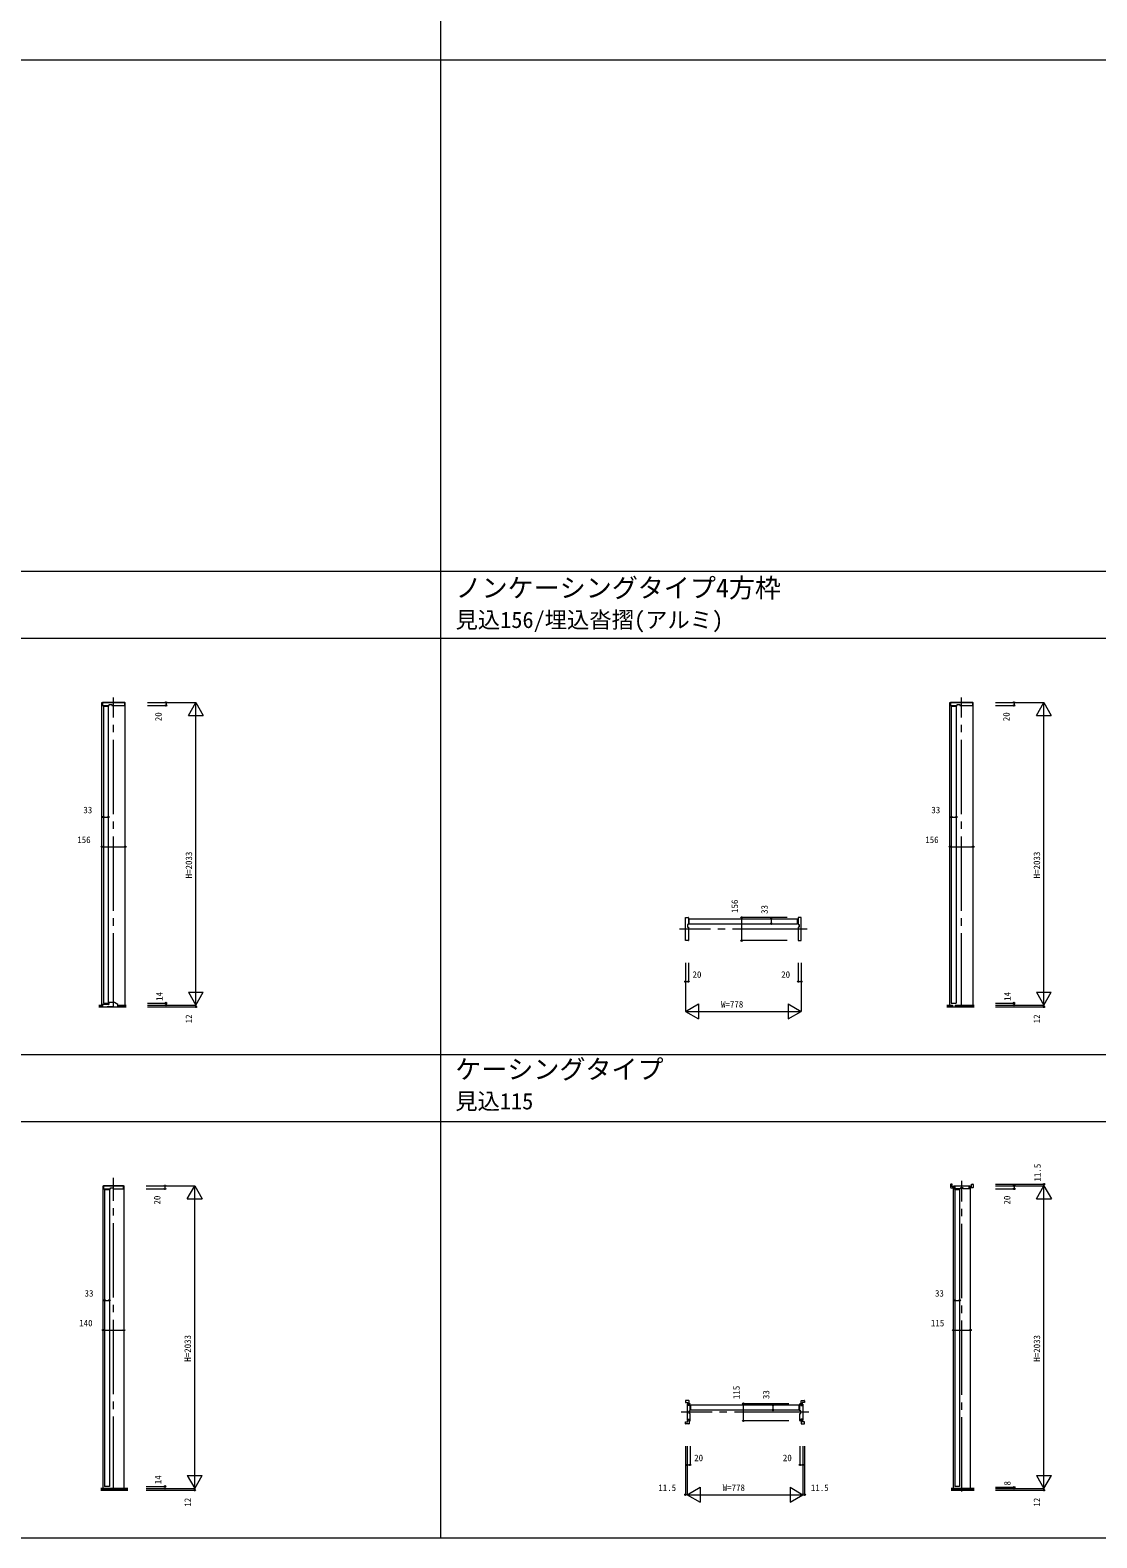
# Model space of a CAD drawing. Units: millimetres, scale not verified. Extents: x -14341 to 14341, y -10000 to 10000.
# Drawn here: x 0 to 7170, y -10000 to 130 of the extents above; entities that cross this region are included whole.
import ezdxf
from ezdxf.enums import TextEntityAlignment as Align

# ---------------------------------------------------------------- set-up
doc = ezdxf.new("R2010")
doc.units = ezdxf.units.MM
doc.header["$LTSCALE"] = 50
doc.linetypes.add('USER1', pattern=[13, 10, -1, 1, -1])
doc.layers.add('0-0_0', color=7, linetype='Continuous')
for name, color, linetype, lineweight in [('0-1_YKK_F1', 7, 'Continuous', 18), ('0-4_YKK_N1', 2, 'Continuous', 18), ('0-5_YKK_B1', 4, 'Continuous', 18), ('0-6_YKK_Z1', 7, 'Continuous', 18)]:
    doc.layers.add(name, color=color, linetype=linetype, lineweight=lineweight)
doc.styles.add('ＭＳ ゴシック', font='')
doc.styles.get('ＭＳ ゴシック').set_extended_font_data('MS Gothic')

msp = doc.modelspace()

# ---------------------------------------------------------------- linework, layer by layer
at = {"layer": '0-1_YKK_F1'}
for p, q in [((2759.49, -10000), (2759.49, 9500)), ((-14340.51, -70), (14159.49, -70)), ((-14340.51, -3505), (14159.49, -3505)), ((-14340.51, -3955), (14159.49, -3955)), ((-14340.51, -6752.5), (14159.49, -6752.5)), ((-14340.51, -7202.5), (14159.49, -7202.5)), ((-14340.51, -10000), (14340.51, -10000))]:
    msp.add_line(p, q, dxfattribs=at)
at = {"layer": '0-4_YKK_N1'}
for p, q in [((788.99, -4387.5), (1113.99, -4387.5)), ((788.99, -4407.5), (913.99, -4407.5)), ((913.99, -4387.5), (913.99, -4407.5)), ((1063.99, -4474.1), (1113.99, -4387.5)), ((1113.99, -6420.5), (1113.99, -4387.5)), ((1113.99, -4387.5), (1163.99, -4474.1)), ((6488.99, -4387.5), (6813.99, -4387.5)), ((6488.99, -4407.5), (6613.99, -4407.5)), ((6613.99, -4387.5), (6613.99, -4407.5)), ((6763.99, -4474.1), (6813.99, -4387.5)), ((6813.99, -6420.5), (6813.99, -4387.5)), ((6813.99, -4387.5), (6863.99, -4474.1)), ((1063.99, -4474.1), (1163.99, -4474.1)), ((6763.99, -4474.1), (6863.99, -4474.1)), ((491.99, -5156.88), (524.99, -5156.88)), ((6191.99, -5156.88), (6224.99, -5156.88)), ((482.99, -5356.88), (638.99, -5356.88)), ((6182.99, -5356.88), (6338.99, -5356.88)), ((4782.99, -5987.5), (4782.99, -5831.5)), ((5087.99, -5831.5), (4782.99, -5831.5)), ((4982.99, -5873.5), (4982.99, -5840.5)), ((5087.99, -5987.5), (4782.99, -5987.5)), ((4404.99, -6137.5), (4404.99, -6462.5)), ((4424.99, -6137.5), (4424.99, -6262.5)), ((5182.99, -6137.5), (5182.99, -6462.5)), ((4404.99, -6262.5), (4424.99, -6262.5)), ((1063.99, -6333.9), (1163.99, -6333.9)), ((1063.99, -6333.9), (1113.99, -6420.5)), ((1113.99, -6420.5), (1163.99, -6333.9)), ((6763.99, -6333.9), (6863.99, -6333.9)), ((6763.99, -6333.9), (6813.99, -6420.5)), ((6813.99, -6420.5), (6863.99, -6333.9)), ((788.99, -6420.5), (1113.99, -6420.5)), ((788.99, -6432.5), (1113.99, -6432.5)), ((1113.99, -6420.5), (1113.99, -6432.5)), ((4404.99, -6462.5), (4491.59, -6412.5)), ((4404.99, -6462.5), (5182.99, -6462.5)), ((4404.99, -6462.5), (4491.59, -6512.5)), ((4491.59, -6412.5), (4491.59, -6512.5)), ((5096.39, -6412.5), (5096.39, -6512.5)), ((5096.39, -6412.5), (5182.99, -6462.5)), ((5096.39, -6512.5), (5182.99, -6462.5)), ((6488.99, -6420.5), (6813.99, -6420.5)), ((6488.99, -6432.5), (6813.99, -6432.5)), ((6813.99, -6420.5), (6813.99, -6432.5)), ((780.99, -7635), (1105.99, -7635)), ((780.99, -7655), (905.99, -7655)), ((905.99, -7635), (905.99, -7655)), ((1055.99, -7721.6), (1105.99, -7635)), ((1105.99, -9668), (1105.99, -7635)), ((1105.99, -7635), (1155.99, -7721.6)), ((6489.24, -7623.5), (6814.24, -7623.5)), ((6489.24, -7635), (6814.24, -7635)), ((6489.24, -7655), (6614.24, -7655)), ((6614.24, -7635), (6614.24, -7655)), ((6764.24, -7721.6), (6814.24, -7635)), ((6814.24, -7635), (6814.24, -7623.5)), ((6814.24, -9668), (6814.24, -7635)), ((6814.24, -7635), (6864.24, -7721.6)), ((1055.99, -7721.6), (1155.99, -7721.6)), ((6764.24, -7721.6), (6864.24, -7721.6)), ((499.99, -8404.38), (532.99, -8404.38)), ((6214.74, -8404.38), (6247.74, -8404.38)), ((490.99, -8604.38), (630.99, -8604.38)), ((6205.74, -8604.38), (6320.74, -8604.38)), ((4794.24, -9213.5), (4794.24, -9098.5)), ((5099.24, -9098.5), (4794.24, -9098.5)), ((4994.24, -9140.5), (4994.24, -9107.5)), ((5099.24, -9213.5), (4794.24, -9213.5)), ((4404.74, -9385), (4404.74, -9710)), ((4416.24, -9385), (4416.24, -9710)), ((4436.24, -9385), (4436.24, -9510)), ((5194.24, -9385), (5194.24, -9710)), ((5205.74, -9385), (5205.74, -9710)), ((4416.24, -9510), (4436.24, -9510)), ((1055.99, -9581.4), (1155.99, -9581.4)), ((1055.99, -9581.4), (1105.99, -9668)), ((1105.99, -9668), (1155.99, -9581.4)), ((6764.24, -9581.4), (6864.24, -9581.4)), ((6764.24, -9581.4), (6814.24, -9668)), ((6814.24, -9668), (6864.24, -9581.4)), ((780.99, -9668), (1105.99, -9668)), ((780.99, -9680), (1105.99, -9680)), ((1105.99, -9668), (1105.99, -9680)), ((4416.24, -9710), (4404.74, -9710)), ((4416.24, -9710), (4502.85, -9660)), ((4416.24, -9710), (5194.24, -9710)), ((4416.24, -9710), (4502.85, -9760)), ((4502.85, -9660), (4502.85, -9760)), ((5107.64, -9660), (5107.64, -9760)), ((5107.64, -9660), (5194.24, -9710)), ((5107.64, -9760), (5194.24, -9710)), ((5194.24, -9710), (5205.74, -9710)), ((6489.24, -9668), (6814.24, -9668)), ((6489.24, -9680), (6814.24, -9680)), ((6814.24, -9668), (6814.24, -9680))]:
    msp.add_line(p, q, dxfattribs=at)
for points in [[(5162.99, -6137.5), (5162.99, -6262.5), (5182.99, -6262.5)], [(788.99, -6406.5), (913.99, -6406.5), (913.99, -6420.5)], [(6488.99, -6406.5), (6613.99, -6406.5), (6613.99, -6420.5)], [(5174.24, -9385), (5174.24, -9510), (5194.24, -9510)], [(780.99, -9654), (905.99, -9654), (905.99, -9668)], [(6489.24, -9660), (6614.24, -9660), (6614.24, -9668)]]:
    msp.add_lwpolyline(points, dxfattribs=at)
for centre in [(913.99, -4387.5), (913.99, -4407.5), (6613.99, -4387.5), (6613.99, -4407.5), (491.99, -5156.88), (524.99, -5156.88), (6191.99, -5156.88), (6224.99, -5156.88), (482.99, -5356.88), (638.99, -5356.88), (6182.99, -5356.88), (6338.99, -5356.88), (4782.99, -5831.5), (4982.99, -5840.5), (4982.99, -5873.5), (4782.99, -5987.5), (4404.99, -6262.5), (4424.99, -6262.5), (5162.99, -6262.5), (5182.99, -6262.5), (913.99, -6406.5), (913.99, -6420.5), (1113.99, -6432.5), (6613.99, -6406.5), (6613.99, -6420.5), (6813.99, -6432.5), (905.99, -7635), (905.99, -7655), (6614.24, -7635), (6614.24, -7655), (6814.24, -7623.5), (499.99, -8404.38), (532.99, -8404.38), (6214.74, -8404.38), (6247.74, -8404.38), (490.99, -8604.38), (630.99, -8604.38), (6205.74, -8604.38), (6320.74, -8604.38), (4794.24, -9098.5), (4994.24, -9107.5), (4794.24, -9213.5), (4994.24, -9140.5), (4416.24, -9510), (4436.24, -9510), (5174.24, -9510), (5194.24, -9510), (905.99, -9654), (905.99, -9668), (1105.99, -9680), (4404.74, -9710), (5205.74, -9710), (6614.24, -9660), (6614.24, -9668), (6814.24, -9680)]:
    msp.add_circle(centre, 5, dxfattribs=at)
at = {"layer": '0-5_YKK_B1'}
for p, q in [((482.99, -6420.5), (482.99, -4387.5)), ((482.99, -4387.5), (638.99, -4387.5)), ((491.99, -4412.5), (491.99, -6406.5)), ((549.49, -4407.5), (634.49, -4407.5)), ((638.99, -6420.5), (638.99, -4387.5)), ((6182.99, -6420.5), (6182.99, -4387.5)), ((6182.99, -4387.5), (6338.99, -4387.5)), ((6191.99, -4412.5), (6191.99, -6406.5)), ((6249.49, -4407.5), (6334.49, -4407.5)), ((6338.99, -6420.5), (6338.99, -4387.5)), ((4429.99, -5842.5), (4431.99, -5840.5)), ((4429.99, -5871.5), (4429.99, -5842.5)), ((4429.99, -5871.5), (4431.99, -5873.5)), ((4431.99, -5840.5), (5155.99, -5840.5)), ((4431.99, -5873.5), (5155.99, -5873.5)), ((5157.99, -5842.5), (5155.99, -5840.5)), ((5157.99, -5871.5), (5155.99, -5873.5)), ((5157.99, -5871.5), (5157.99, -5842.5)), ((4424.99, -5898), (4424.99, -5985.5)), ((5162.99, -5898), (5162.99, -5985.5)), ((525.99, -6417.5), (487.49, -6417.5)), ((491.99, -6406.5), (524.99, -6406.5)), ((527.99, -6404.5), (527.99, -6415.5)), ((565.92, -6402.5), (529.99, -6402.5)), ((589.55, -6416.91), (566.98, -6402.8)), ((6191.99, -6406.5), (6224.99, -6406.5)), ((490.99, -9668), (490.99, -7635)), ((490.99, -7635), (630.99, -7635)), ((499.99, -7660), (499.99, -9654)), ((557.49, -7655), (626.49, -7655)), ((630.99, -9668), (630.99, -7635)), ((6187.24, -7625.5), (6187.24, -7645.5)), ((6205.74, -9668), (6205.74, -7647.7)), ((6208.24, -7653), (6208.24, -7648)), ((6214.74, -7660), (6214.74, -9654)), ((6320.74, -9668), (6320.74, -7647.7)), ((6339.24, -7625.5), (6339.24, -7645.5)), ((4426.74, -9077), (4406.74, -9077)), ((4434.24, -9098.5), (4429.24, -9098.5)), ((4441.24, -9109.5), (4443.24, -9107.5)), ((4441.24, -9138.5), (4441.24, -9109.5)), ((5167.24, -9107.5), (4443.24, -9107.5)), ((5169.24, -9109.5), (5167.24, -9107.5)), ((5169.24, -9138.5), (5169.24, -9109.5)), ((5176.24, -9098.5), (5181.24, -9098.5)), ((5183.74, -9077), (5203.74, -9077)), ((4441.24, -9138.5), (4443.24, -9140.5)), ((4443.24, -9140.5), (5167.24, -9140.5)), ((5169.24, -9138.5), (5167.24, -9140.5)), ((4426.74, -9235), (4406.74, -9235)), ((5183.74, -9235), (5203.74, -9235)), ((490.99, -9668), (630.99, -9668)), ((532.99, -9654), (499.99, -9654)), ((6205.74, -9668), (6320.74, -9668)), ((6247.74, -9654), (6214.74, -9654))]:
    msp.add_line(p, q, dxfattribs=at)
for points in [[(636.49, -4405.5), (636.49, -4387.5), (485.49, -4387.5), (485.49, -4405.5)], [(487.49, -4407.5), (531.49, -4407.5), (531.49, -4401), (549.49, -4401), (549.49, -4407.5)], [(491.99, -4412.5), (524.99, -4412.5), (524.99, -6406.5)], [(6336.49, -4405.5), (6336.49, -4387.5), (6185.49, -4387.5), (6185.49, -4405.5)], [(6187.49, -4407.5), (6231.49, -4407.5), (6231.49, -4401), (6249.49, -4401), (6249.49, -4407.5)], [(6191.99, -4412.5), (6224.99, -4412.5), (6224.99, -6406.5)], [(4422.99, -5987.5), (4404.99, -5987.5), (4404.99, -5831.5), (4422.99, -5831.5)], [(4424.99, -5833.5), (4424.99, -5880), (4418.49, -5880), (4418.49, -5898), (4424.99, -5898)], [(5162.99, -5833.5), (5162.99, -5880), (5169.49, -5880), (5169.49, -5898), (5162.99, -5898)], [(5164.99, -5987.5), (5182.99, -5987.5), (5182.99, -5831.5), (5164.99, -5831.5)], [(485.49, -6419.5), (485.49, -6432.5), (495.49, -6432.5), (517.99, -6432.5), (517.99, -6429.5), (557.99, -6429.5), (557.99, -6432.5), (580.49, -6432.5), (590.49, -6432.5), (590.49, -6418.61)], [(628.49, -7653), (628.49, -7635), (493.49, -7635), (493.49, -7653)], [(495.49, -7655), (539.49, -7655), (539.49, -7648.5), (557.49, -7648.5), (557.49, -7655)], [(499.99, -7660), (532.99, -7660), (532.99, -9654)], [(6198.24, -7640.5), (6198.24, -7623.5), (6189.24, -7623.5)], [(6189.24, -7647.5), (6212.24, -7647.5), (6212.24, -7640.5), (6198.24, -7640.5)], [(6208.24, -7648), (6217.74, -7648), (6217.74, -7640.3), (6209.24, -7640.3), (6208.24, -7639.3), (6208.24, -7635), (6318.24, -7635), (6318.24, -7639.3), (6317.24, -7640.3), (6308.74, -7640.3), (6308.74, -7648), (6318.24, -7648), (6318.24, -7653)], [(6316.24, -7655), (6272.24, -7655), (6272.24, -7648.5), (6254.24, -7648.5), (6254.24, -7655), (6210.24, -7655)], [(6214.74, -7660), (6247.74, -7660), (6247.74, -9654)], [(6337.24, -7647.5), (6314.24, -7647.5), (6314.24, -7640.5), (6328.24, -7640.5)], [(6328.24, -7640.5), (6328.24, -7623.5), (6337.24, -7623.5)], [(4404.74, -9079), (4404.74, -9091), (4421.74, -9091), (4421.74, -9105)], [(4429.24, -9098.5), (4429.24, -9110.5), (4421.54, -9110.5), (4421.54, -9102), (4420.54, -9101), (4416.24, -9101), (4416.24, -9211), (4420.54, -9211), (4421.54, -9210), (4421.54, -9201.5), (4429.24, -9201.5), (4429.24, -9213.5), (4434.24, -9213.5)], [(4421.74, -9105), (4428.74, -9105), (4428.74, -9079)], [(4436.24, -9211.5), (4436.24, -9165), (4429.74, -9165), (4429.74, -9147), (4436.24, -9147), (4436.24, -9100.5)], [(5174.24, -9211.5), (5174.24, -9165), (5180.74, -9165), (5180.74, -9147), (5174.24, -9147), (5174.24, -9100.5)], [(5181.24, -9098.5), (5181.24, -9110.5), (5188.94, -9110.5), (5188.94, -9102), (5189.94, -9101), (5194.24, -9101), (5194.24, -9211), (5189.94, -9211), (5188.94, -9210), (5188.94, -9201.5), (5181.24, -9201.5), (5181.24, -9213.5), (5176.24, -9213.5)], [(5188.74, -9105), (5181.74, -9105), (5181.74, -9079)], [(5205.74, -9079), (5205.74, -9091), (5188.74, -9091), (5188.74, -9105)], [(4404.74, -9233), (4404.74, -9221), (4421.74, -9221), (4421.74, -9207)], [(4421.74, -9207), (4428.74, -9207), (4428.74, -9233)], [(5188.74, -9207), (5181.74, -9207), (5181.74, -9233)], [(5205.74, -9233), (5205.74, -9221), (5188.74, -9221), (5188.74, -9207)]]:
    msp.add_lwpolyline(points, dxfattribs=at)
for centre, start, end in [((487.49, -4405.5), 180, 270), ((634.49, -4405.5), 270, 0), ((6187.49, -4405.5), 180, 270), ((6334.49, -4405.5), 270, 0), ((4422.99, -5833.5), 0, 90), ((5164.99, -5833.5), 90, 180), ((4422.99, -5985.5), 270, 0), ((5164.99, -5985.5), 180, 270), ((487.49, -6419.5), 90, 180), ((525.99, -6415.5), 270, 0), ((529.99, -6404.5), 90, 180), ((565.92, -6404.5), 57.99462, 90), ((588.49, -6418.61), 0, 57.99462), ((495.49, -7653), 180, 270), ((626.49, -7653), 270, 0), ((6189.24, -7625.5), 90, 180), ((6189.24, -7645.5), 180, 270), ((6210.24, -7653), 180, 270), ((6316.24, -7653), 270, 0), ((6337.24, -7625.5), 0, 90), ((6337.24, -7645.5), 270, 0), ((4406.74, -9079), 90, 180), ((4426.74, -9079), 0, 90), ((4434.24, -9100.5), 0, 90), ((5176.24, -9100.5), 90, 180), ((5183.74, -9079), 90, 180), ((5203.74, -9079), 0, 90), ((4434.24, -9211.5), 270, 0), ((5176.24, -9211.5), 180, 270), ((4406.74, -9233), 180, 270), ((4426.74, -9233), 270, 0), ((5183.74, -9233), 180, 270), ((5203.74, -9233), 270, 0)]:
    msp.add_arc(centre, 2, start, end, dxfattribs=at)
at = {"layer": '0-6_YKK_Z1', "linetype": 'USER1'}
for p, q in [((560.99, -6437.21), (560.99, -4353.5)), ((6260.99, -6437.21), (6260.99, -4353.5)), ((5222.12, -5909.5), (4365.58, -5909.5)), ((560.99, -9684.71), (560.99, -7581)), ((6263.24, -9689.71), (6263.24, -7601)), ((5233.57, -9156), (4377.03, -9156))]:
    msp.add_line(p, q, dxfattribs=at)
at = {"layer": '0-6_YKK_Z1'}
for p, q in [((461.51, -6420.5), (485.49, -6420.5)), ((461.51, -6422.9), (485.49, -6422.9)), ((461.51, -6425.3), (485.49, -6425.3)), ((461.51, -6427.7), (485.49, -6427.7)), ((461.51, -6430.1), (485.49, -6430.1)), ((461.51, -6432.5), (646.11, -6432.5)), ((590.49, -6420.5), (646.11, -6420.5)), ((590.49, -6422.9), (646.11, -6422.9)), ((590.49, -6425.3), (646.11, -6425.3)), ((590.49, -6427.7), (646.11, -6427.7)), ((590.49, -6430.1), (646.11, -6430.1)), ((6161.51, -6420.5), (6199.49, -6420.5)), ((6161.51, -6422.9), (6199.49, -6422.9)), ((6161.51, -6425.3), (6199.49, -6425.3)), ((6161.51, -6427.7), (6199.49, -6427.7)), ((6161.51, -6430.1), (6199.49, -6430.1)), ((6161.51, -6432.5), (6346.11, -6432.5)), ((6199.49, -6420.5), (6199.49, -6432.5)), ((6217.49, -6420.5), (6346.11, -6420.5)), ((6217.49, -6420.5), (6217.49, -6432.5)), ((6217.49, -6422.9), (6346.11, -6422.9)), ((6217.49, -6425.3), (6346.11, -6425.3)), ((6217.49, -6427.7), (6346.11, -6427.7)), ((6217.49, -6430.1), (6346.11, -6430.1)), ((655.95, -9668), (475.37, -9668)), ((655.95, -9670.4), (475.37, -9670.4)), ((655.95, -9672.8), (475.37, -9672.8)), ((655.95, -9675.2), (475.37, -9675.2)), ((655.95, -9677.6), (475.37, -9677.6)), ((475.37, -9680), (655.95, -9680)), ((6345.7, -9668), (6190.12, -9668)), ((6345.7, -9670.4), (6190.12, -9670.4)), ((6345.7, -9672.8), (6190.12, -9672.8)), ((6345.7, -9675.2), (6190.12, -9675.2)), ((6345.7, -9677.6), (6190.12, -9677.6)), ((6190.12, -9680), (6345.7, -9680))]:
    msp.add_line(p, q, dxfattribs=at)

# ---------------------------------------------------------------- texts
at = {"layer": '0-0_0', "style": 'ＭＳ ゴシック'}
for s, height, p in [('ノンケーシングタイプ4方枠', 128.3, (2859.49, -3719.88)), ('見込156/埋込沓摺(アルミ)', 110, (2859.49, -3919.93)), ('ケーシングタイプ', 128.3, (2857.49, -6954.22)), ('見込115', 110, (2857.49, -7154.27))]:
    msp.add_text(s, height=height, dxfattribs=at).set_placement(p, align=Align.BOTTOM_LEFT)
at = {"layer": '0-4_YKK_N1', "color": 7, "style": 'ＭＳ ゴシック'}
for s, p in [('20', (897.12, -4513.03)), ('20', (6597.12, -4513.03)), ('H=2033', (1101.99, -5569)), ('H=2033', (6801.99, -5569)), ('156', (4770.99, -5801.43)), ('33', (4970.99, -5807.76)), ('14', (903.24, -6391.87)), ('14', (6603.24, -6391.87)), ('12', (1101.99, -6543.16)), ('12', (6801.99, -6543.16)), ('11.5', (6806.03, -7606.12)), ('20', (889.12, -7760.53)), ('20', (6602.24, -7760.53)), ('H=2033', (1093.99, -8816.5)), ('H=2033', (6802.24, -8816.5)), ('115', (4782.24, -9067.8)), ('33', (4982.24, -9067.8)), ('14', (895.24, -9639.37)), ('8', (6603.49, -9648.49)), ('12', (1093.99, -9790.66)), ('12', (6802.24, -9790.66))]:
    msp.add_text(s, height=43.99, rotation=90, dxfattribs=at).set_placement(p, align=Align.BOTTOM_LEFT)
for s, p in [('33', (357.8, -5144.88)), ('33', (6057.8, -5144.88)), ('156', (316.89, -5344.88)), ('156', (6016.89, -5344.88)), ('20', (4452.32, -6250.5)), ('20', (5048.4, -6250.5)), ('W=778', (4643.99, -6450.5)), ('33', (365.8, -8392.38)), ('33', (6082.29, -8392.38)), ('140', (329.89, -8592.38)), ('115', (6054.85, -8592.38)), ('20', (4463.57, -9498)), ('20', (5059.65, -9498)), ('11.5', (4222.4, -9698)), ('W=778', (4655.24, -9698)), ('11.5', (5248.08, -9698))]:
    msp.add_text(s, height=43.99, dxfattribs=at).set_placement(p, align=Align.BOTTOM_LEFT)

doc.saveas('drawing.dxf')
